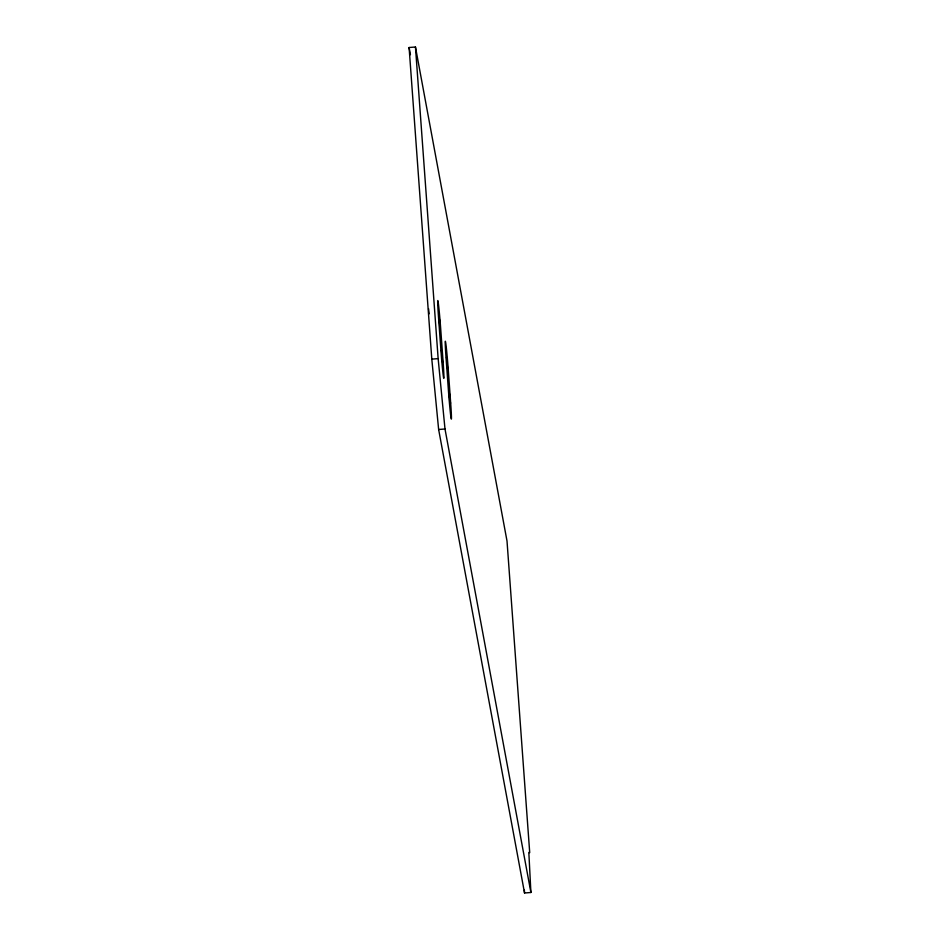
<?xml version="1.0" encoding="UTF-8"?>
<svg xmlns="http://www.w3.org/2000/svg" width="940" height="940" viewBox="0 0 940 940"><rect width="100%" height="100%" fill="white"/><g stroke="black" fill="none" stroke-linecap="round" stroke-linejoin="round"><path stroke-width="1.41" d="M409.1 47.517L415.457 47L507.013 541.029L529.714 852.65L528.832 852.404L530.9 892.483L524.543 893L438.639 429.498L431.801 359.139L409.1 47.517L410.439 54.72M431.801 359.139L438.146 358.622L444.996 428.993L530.9 892.483M438.639 429.498L444.996 428.993M428.558 308.708L429.122 313.843M446.512 357.059L447.734 369.69M448.968 390.735L450.19 403.354M438.968 316.357L440.19 328.988M441.424 350.032L442.646 362.664M415.457 47L438.146 358.622M524.367 890.168L524.543 893M449.473 393.472L449.684 400.616M447.017 359.797L447.228 366.953M441.929 352.77L442.141 359.926M439.474 319.095L439.685 326.251M450.671 402.978L448.227 369.303A22.313 0.646 85.4 0 0 445.56 341.948A22.313 0.646 85.4 0 0 446.018 357.435L448.474 391.111A22.313 0.646 85.4 0 0 451.141 418.476A22.313 0.646 85.4 0 0 450.671 402.978M443.128 362.276L440.684 328.612A22.313 0.646 85.4 0 0 438.017 301.247A22.313 0.646 85.4 0 0 438.475 316.733L440.93 350.409A22.313 0.646 85.4 0 0 443.598 377.774A22.313 0.646 85.4 0 0 443.128 362.276"/></g></svg>
